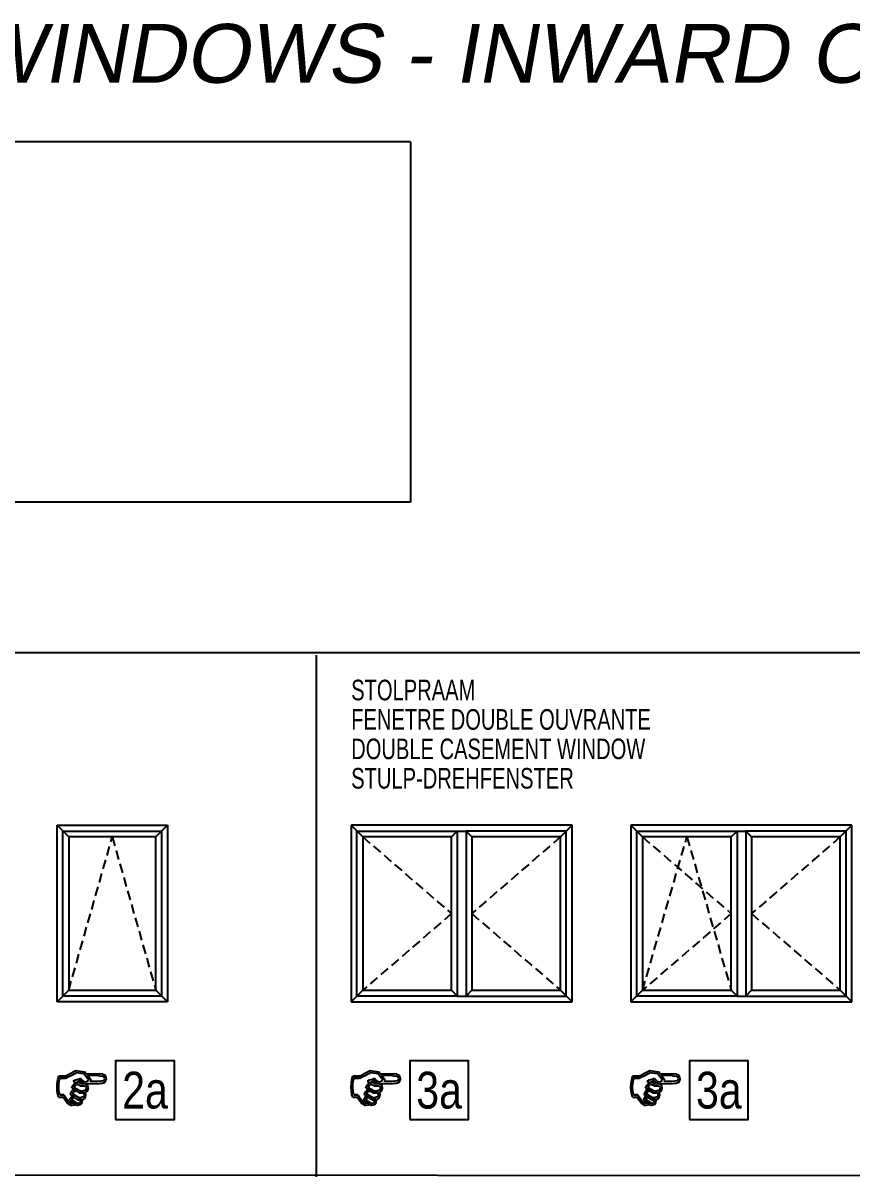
# Model space of a CAD drawing. Header units: millimetres. Extents: x -158 to 6343, y 4572 to 7765.
# Drawn here: x 1130 to 2257, y 6197 to 7765 of the extents above; entities that cross this region are included whole.
import ezdxf
from ezdxf.enums import TextEntityAlignment as Align

# ---------------------------------------------------------------- set-up
doc = ezdxf.new("R2010")
doc.units = ezdxf.units.MM
doc.header["$LTSCALE"] = 0.2
doc.linetypes.add('DASHED2', pattern=[9.525, 6.35, -3.175])
for name, color, linetype in [('RI-LAYOUT', 7, 'Continuous'), ('RI-TEXT-GENERAL-DEU', 7, 'Continuous'), ('RI-TEXT-GENERAL-ENG', 7, 'Continuous'), ('RI-TEXT-GENERAL-FRA', 7, 'Continuous'), ('RI-TEXT-GENERAL-NL', 7, 'Continuous'), ('RI-TEXT-LIBRARY', 7, 'Continuous'), ('RI-TEXT-TECHN', 7, 'Continuous')]:
    doc.layers.add(name, color=color, linetype=linetype)
doc.styles.add('T5', font='arial.ttf', dxfattribs={"oblique": 10, "height": 3.5})
doc.styles.add('T6', font='arial.ttf', dxfattribs={"width": 0.8, "height": 3.5})
doc.styles.add('T8', font='arial.ttf', dxfattribs={"width": 0.7, "height": 3.5})

# ---------------------------------------------------------------- blocks, each defined once
blk = doc.blocks.new('info-assembly-nr')
at = {"layer": 'RI-LAYOUT'}
blk.add_lwpolyline([(0, 0), (4, 0), (4, 4), (0, 4)], close=True, dxfattribs=at)
at = {"layer": 'RI-TEXT-TECHN', "style": 'T6', "width": 0.8}
blk.add_attdef('ASSEMBLY-NR', text='', height=2.5, dxfattribs=at).set_placement((2, 2), align=Align.MIDDLE_CENTER)
blk = doc.blocks.new('info-text-ARCH-1')
at = {"layer": 'RI-TEXT-GENERAL-DEU', "style": 'T8', "width": 0.7}
blk.add_attdef('DEU', (2.5, 1.191), '', height=1.75, dxfattribs=at)
at = {"layer": 'RI-TEXT-GENERAL-ENG', "style": 'T8', "width": 0.7}
blk.add_attdef('ENG', (2.5, 3.691), '', height=1.75, dxfattribs=at)
at = {"layer": 'RI-TEXT-GENERAL-FRA', "style": 'T8', "width": 0.7}
blk.add_attdef('FRA', (2.5, 6.191), '', height=1.75, dxfattribs=at)
at = {"layer": 'RI-TEXT-GENERAL-NL', "style": 'T8', "width": 0.7}
blk.add_attdef('NED', (2.5, 8.691), '', height=1.75, dxfattribs=at)
blk = doc.blocks.new('icon-see-page')
at = {"layer": 'RI-LAYOUT'}
h = blk.add_hatch(color=256, dxfattribs=at)
h.paths.add_polyline_path([(1.874, 2.589), (2.148, 2.226), (2.018, 2.133), (1.972, 2.127), (1.845, 2.167), (1.719, 2.286), (1.671, 2.352), (1.532, 2.264), (1.389, 2.224), (1.338, 2.221), (1.307, 2.223), (1.311, 2.1), (1.352, 2.094), (1.499, 2.119), (1.639, 2.192), (1.654, 2.203), (1.785, 2.079), (1.848, 2.039), (2.035, 2.009), (2.099, 2.029), (2.734, 2.039), (2.906, 2.054), (3.033, 2.101), (3.043, 2.107), (3.14, 2.251), (3.146, 2.309), (3.093, 2.488), (3.047, 2.529), (2.936, 2.571), (2.77, 2.591), (2.701, 2.592), (1.98, 2.614), (1.908, 2.71), (1.421, 2.774), (1.267, 2.706), (1.121, 2.632), (0.984, 2.554), (0.855, 2.47), (0.824, 2.448), (0.446, 2.448), (0.393, 2.249), (0.362, 2.042), (0.352, 1.839), (0.363, 1.632), (0.396, 1.423), (0.437, 1.264), (0.689, 1.264), (0.808, 1.093), (0.926, 0.955), (1.041, 0.851), (1.085, 0.82), (1.191, 0.807), (1.335, 0.832), (1.399, 0.857), (1.277, 0.938), (1.161, 0.921), (1.099, 0.931), (0.978, 1.047), (0.866, 1.185), (0.762, 1.347), (0.735, 1.395), (0.497, 1.395), (0.458, 1.608), (0.442, 1.817), (0.442, 1.855), (0.454, 2.064), (0.491, 2.274), (0.504, 2.324), (0.825, 2.324), (1.02, 2.434), (1.181, 2.523), (1.31, 2.591), (1.407, 2.636), (1.426, 2.645)])
h.paths.add_polyline_path([(2.069, 2.491), (2.715, 2.468), (2.916, 2.448), (3.03, 2.387), (3.059, 2.307), (2.953, 2.201), (2.83, 2.173), (2.661, 2.163), (2.632, 2.163), (2.231, 2.16), (2.274, 2.223)], flags=16)
h.paths.add_polyline_path([(1.504, 2.11), (1.375, 2.071), (1.266, 1.955), (1.18, 1.774), (1.304, 1.698), (1.426, 1.623), (1.609, 1.506), (1.869, 1.509), (1.968, 1.529), (2.084, 1.625), (2.123, 1.789), (2.102, 1.915), (2.035, 2.009), (1.848, 2.039), (1.687, 2.037), (1.594, 2.092)], flags=17)
h.paths.add_polyline_path([(1.583, 1.966), (1.662, 1.908), (1.889, 1.908), (1.998, 1.88), (2.033, 1.792), (1.98, 1.67), (1.839, 1.628), (1.825, 1.628), (1.638, 1.63), (1.302, 1.824), (1.405, 1.959), (1.504, 1.986)], flags=16)
h.paths.add_polyline_path([(1.323, 1.583), (1.426, 1.623), (1.304, 1.698), (1.194, 1.602), (1.093, 1.418), (1.09, 1.41), (1.2, 1.34), (1.295, 1.277), (1.532, 1.125), (1.788, 1.125), (1.927, 1.202), (1.938, 1.216), (1.987, 1.405), (1.968, 1.529), (1.869, 1.509), (1.896, 1.403), (1.851, 1.284), (1.721, 1.244), (1.562, 1.249), (1.219, 1.461)], flags=17)
h.paths.add_polyline_path([(1.291, 1.273), (1.295, 1.277), (1.2, 1.34), (1.097, 1.18), (1.057, 1.072), (1.277, 0.938), (1.399, 0.857), (1.465, 0.817), (1.526, 0.812), (1.684, 0.849), (1.771, 0.959), (1.789, 1.085), (1.788, 1.125), (1.703, 1.125), (1.651, 0.972), (1.539, 0.936), (1.47, 0.938), (1.18, 1.133)], flags=17)
at = {"color": 6}
for p, q in [((0.984, 2.554), (1.121, 2.632)), ((1.121, 2.632), (1.267, 2.706)), ((1.267, 2.706), (1.421, 2.774)), ((1.31, 2.591), (1.407, 2.636)), ((1.426, 2.645), (1.407, 2.636)), ((1.421, 2.774), (1.908, 2.71)), ((1.874, 2.589), (1.426, 2.645)), ((1.98, 2.614), (1.908, 2.71)), ((1.98, 2.614), (2.701, 2.592)), ((0.352, 1.839), (0.362, 2.042)), ((0.362, 2.042), (0.393, 2.249)), ((0.393, 2.249), (0.446, 2.448)), ((0.442, 1.855), (0.454, 2.064)), ((0.446, 2.448), (0.446, 2.448)), ((0.446, 2.448), (0.824, 2.448)), ((0.824, 2.448), (0.446, 2.448)), ((0.824, 2.448), (0.446, 2.448)), ((0.454, 2.064), (0.491, 2.274)), ((0.504, 2.324), (0.491, 2.274)), ((0.825, 2.324), (0.504, 2.324)), ((0.855, 2.47), (0.824, 2.448)), ((1.02, 2.434), (0.825, 2.324)), ((0.855, 2.47), (0.984, 2.554)), ((1.02, 2.434), (1.181, 2.523)), ((1.181, 2.523), (1.31, 2.591)), ((1.266, 1.955), (1.375, 2.071)), ((1.307, 2.223), (1.338, 2.221)), ((1.311, 2.1), (1.307, 2.223)), ((1.311, 2.1), (1.352, 2.094)), ((1.389, 2.224), (1.338, 2.221)), ((1.352, 2.094), (1.499, 2.119)), ((1.375, 2.071), (1.504, 2.11)), ((1.532, 2.264), (1.389, 2.224)), ((1.504, 1.986), (1.405, 1.959)), ((1.639, 2.192), (1.499, 2.119)), ((1.504, 2.11), (1.594, 2.092)), ((1.504, 1.986), (1.583, 1.966)), ((1.532, 2.264), (1.671, 2.352)), ((1.662, 1.908), (1.583, 1.966)), ((1.687, 2.037), (1.594, 2.092)), ((1.654, 2.203), (1.639, 2.192)), ((1.785, 2.079), (1.654, 2.203)), ((1.671, 2.352), (1.719, 2.286)), ((1.687, 2.037), (1.848, 2.039)), ((1.845, 2.167), (1.719, 2.286)), ((1.848, 2.039), (1.785, 2.079)), ((1.845, 2.167), (1.972, 2.127)), ((1.848, 2.039), (2.035, 2.009)), ((2.148, 2.226), (1.874, 2.589)), ((2.018, 2.133), (1.972, 2.127)), ((2.018, 2.133), (2.148, 2.226)), ((2.099, 2.029), (2.035, 2.009)), ((2.102, 1.915), (2.035, 2.009)), ((2.274, 2.223), (2.069, 2.491)), ((2.715, 2.468), (2.069, 2.491)), ((2.099, 2.029), (2.734, 2.039)), ((2.274, 2.223), (2.231, 2.16)), ((2.632, 2.163), (2.231, 2.16)), ((2.661, 2.163), (2.632, 2.163)), ((2.83, 2.173), (2.661, 2.163)), ((2.701, 2.592), (2.77, 2.591)), ((2.715, 2.468), (2.916, 2.448)), ((2.734, 2.039), (2.906, 2.054)), ((2.936, 2.571), (2.77, 2.591)), ((2.953, 2.201), (2.83, 2.173)), ((2.906, 2.054), (3.033, 2.101)), ((2.916, 2.448), (3.03, 2.387)), ((2.936, 2.571), (3.047, 2.529)), ((2.953, 2.201), (3.059, 2.307)), ((3.059, 2.307), (3.03, 2.387)), ((3.043, 2.107), (3.033, 2.101)), ((3.043, 2.107), (3.14, 2.251)), ((3.093, 2.488), (3.047, 2.529)), ((3.146, 2.309), (3.093, 2.488)), ((3.14, 2.251), (3.146, 2.309)), ((0.363, 1.632), (0.352, 1.839)), ((0.396, 1.423), (0.363, 1.632)), ((0.437, 1.264), (0.396, 1.423)), ((0.442, 1.817), (0.442, 1.855)), ((0.458, 1.608), (0.442, 1.817)), ((0.497, 1.395), (0.458, 1.608)), ((0.735, 1.395), (0.497, 1.395)), ((0.497, 1.395), (0.735, 1.395)), ((0.497, 1.395), (0.735, 1.395)), ((0.735, 1.395), (0.762, 1.347)), ((0.735, 1.395), (0.735, 1.395)), ((0.866, 1.185), (0.762, 1.347)), ((1.093, 1.418), (1.09, 1.41)), ((1.09, 1.41), (1.2, 1.34)), ((1.093, 1.418), (1.194, 1.602)), ((1.097, 1.18), (1.2, 1.34)), ((1.18, 1.774), (1.266, 1.955)), ((1.18, 1.774), (1.304, 1.698)), ((1.194, 1.602), (1.304, 1.698)), ((1.2, 1.34), (1.295, 1.277)), ((1.2, 1.34), (1.295, 1.277)), ((1.323, 1.583), (1.219, 1.461)), ((1.562, 1.249), (1.219, 1.461)), ((1.302, 1.824), (1.405, 1.959)), ((1.638, 1.63), (1.302, 1.824)), ((1.426, 1.623), (1.304, 1.698)), ((1.304, 1.698), (1.426, 1.623)), ((1.323, 1.583), (1.426, 1.623)), ((1.426, 1.623), (1.609, 1.506)), ((1.609, 1.506), (1.869, 1.509)), ((1.638, 1.63), (1.825, 1.628)), ((1.662, 1.908), (1.889, 1.908)), ((1.839, 1.628), (1.825, 1.628)), ((1.98, 1.67), (1.839, 1.628)), ((1.896, 1.403), (1.851, 1.284)), ((1.968, 1.529), (1.869, 1.509)), ((1.968, 1.529), (1.869, 1.509)), ((1.896, 1.403), (1.869, 1.509)), ((1.889, 1.908), (1.998, 1.88)), ((1.938, 1.216), (1.987, 1.405)), ((1.968, 1.529), (2.084, 1.625)), ((1.987, 1.405), (1.968, 1.529)), ((1.98, 1.67), (2.033, 1.792)), ((1.998, 1.88), (2.033, 1.792)), ((2.084, 1.625), (2.123, 1.789)), ((2.123, 1.789), (2.102, 1.915)), ((0.437, 1.264), (0.689, 1.264)), ((0.808, 1.093), (0.689, 1.264)), ((0.926, 0.955), (0.808, 1.093)), ((0.978, 1.047), (0.866, 1.185)), ((1.041, 0.851), (0.926, 0.955)), ((1.099, 0.931), (0.978, 1.047)), ((1.085, 0.82), (1.041, 0.851)), ((1.057, 1.072), (1.097, 1.18)), ((1.057, 1.072), (1.277, 0.938)), ((1.085, 0.82), (1.191, 0.807)), ((1.099, 0.931), (1.161, 0.921)), ((1.161, 0.921), (1.277, 0.938)), ((1.18, 1.133), (1.291, 1.273)), ((1.47, 0.938), (1.18, 1.133)), ((1.191, 0.807), (1.335, 0.832)), ((1.277, 0.938), (1.399, 0.857)), ((1.295, 1.277), (1.291, 1.273)), ((1.532, 1.125), (1.295, 1.277)), ((1.335, 0.832), (1.399, 0.857)), ((1.465, 0.817), (1.399, 0.857)), ((1.465, 0.817), (1.526, 0.812)), ((1.47, 0.938), (1.539, 0.936)), ((1.526, 0.812), (1.684, 0.849)), ((1.788, 1.125), (1.532, 1.125)), ((1.532, 1.125), (1.703, 1.125)), ((1.788, 1.125), (1.532, 1.125)), ((1.539, 0.936), (1.651, 0.972)), ((1.562, 1.249), (1.721, 1.244)), ((1.651, 0.972), (1.703, 1.125)), ((1.684, 0.849), (1.771, 0.959)), ((1.703, 1.125), (1.788, 1.125)), ((1.788, 1.125), (1.703, 1.125)), ((1.851, 1.284), (1.721, 1.244)), ((1.771, 0.959), (1.789, 1.085)), ((1.927, 1.202), (1.788, 1.125)), ((1.789, 1.085), (1.788, 1.125)), ((1.938, 1.216), (1.927, 1.202))]:
    blk.add_line(p, q, dxfattribs=at)

msp = doc.modelspace()

# ---------------------------------------------------------------- linework, layer by layer
at = {"layer": 'RI-LAYOUT'}
for p, q in [((1656.75, 7603.71), (-152.93, 7603.71)), ((1656.75, 7603.71), (1656.75, 7113.76)), ((1656.75, 7113.76), (-152.93, 7113.76)), ((4585.42, 6909.27), (-152.93, 6909.27)), ((1528.7, 6196.61), (1528.7, 6906.07)), ((1175.95, 6674.61), (1191.76, 6658.79)), ((1175.95, 6674.61), (1325.95, 6674.61)), ((1175.95, 6434.61), (1175.95, 6674.61)), ((1183.86, 6442.5), (1183.86, 6666.7)), ((1183.86, 6666.7), (1318.05, 6666.7)), ((1310.15, 6658.79), (1325.95, 6674.61)), ((1318.05, 6666.7), (1318.05, 6442.5)), ((1325.95, 6674.61), (1325.95, 6434.61)), ((1575.91, 6674.61), (1591.72, 6658.8)), ((1876.41, 6674.61), (1575.91, 6674.61)), ((1575.91, 6674.61), (1575.91, 6434.61)), ((1583.82, 6666.71), (1720.23, 6666.71)), ((1583.82, 6442.5), (1583.82, 6666.71)), ((1720.23, 6666.71), (1712.33, 6658.8)), ((1720.23, 6666.71), (1720.23, 6442.5)), ((1720.23, 6666.71), (1732.09, 6666.71)), ((1732.09, 6666.7), (1732.09, 6442.5)), ((1732.09, 6666.7), (1739.99, 6658.8)), ((1868.5, 6666.7), (1732.09, 6666.7)), ((1876.41, 6674.61), (1860.6, 6658.8)), ((1868.5, 6442.5), (1868.5, 6666.7)), ((1876.41, 6434.61), (1876.41, 6674.61)), ((1956.41, 6674.61), (1972.22, 6658.8)), ((2256.9, 6674.61), (1956.41, 6674.61)), ((1956.41, 6674.61), (1956.41, 6434.61)), ((1964.31, 6666.71), (2100.73, 6666.71)), ((1964.31, 6442.5), (1964.31, 6666.71)), ((2100.73, 6666.71), (2092.82, 6658.8)), ((2100.73, 6666.71), (2100.73, 6442.5)), ((2100.73, 6666.71), (2112.58, 6666.71)), ((2112.58, 6666.7), (2112.58, 6442.5)), ((2112.58, 6666.7), (2120.49, 6658.8)), ((2249, 6666.7), (2112.58, 6666.7)), ((2256.9, 6674.61), (2241.1, 6658.8)), ((2249, 6442.5), (2249, 6666.7)), ((2256.9, 6434.61), (2256.9, 6674.61)), ((1191.76, 6658.79), (1191.76, 6450.41)), ((1310.15, 6658.79), (1191.76, 6658.79)), ((1310.15, 6450.41), (1310.15, 6658.79)), ((1591.72, 6658.8), (1591.72, 6450.41)), ((1712.33, 6658.8), (1591.72, 6658.8)), ((1712.33, 6450.41), (1712.33, 6658.8)), ((1739.99, 6658.8), (1739.99, 6450.41)), ((1860.6, 6658.8), (1739.99, 6658.8)), ((1860.6, 6450.41), (1860.6, 6658.8)), ((1972.22, 6658.8), (1972.22, 6450.41)), ((2092.82, 6658.8), (1972.22, 6658.8)), ((2092.82, 6450.41), (2092.82, 6658.8)), ((2120.49, 6658.8), (2120.49, 6450.41)), ((2241.1, 6658.8), (2120.49, 6658.8)), ((2241.1, 6450.41), (2241.1, 6658.8)), ((1175.95, 6434.61), (1191.76, 6450.41)), ((1191.76, 6450.41), (1310.15, 6450.41)), ((1310.15, 6450.41), (1325.95, 6434.61)), ((1575.91, 6434.61), (1591.72, 6450.41)), ((1591.72, 6450.41), (1712.33, 6450.41)), ((1712.33, 6450.41), (1720.23, 6442.5)), ((1739.99, 6450.41), (1732.09, 6442.5)), ((1739.99, 6450.41), (1860.6, 6450.41)), ((1876.41, 6434.61), (1860.6, 6450.41)), ((1956.41, 6434.61), (1972.22, 6450.41)), ((1972.22, 6450.41), (2092.82, 6450.41)), ((2092.82, 6450.41), (2100.73, 6442.5)), ((2120.49, 6450.41), (2112.58, 6442.5)), ((2120.49, 6450.41), (2241.1, 6450.41)), ((2256.9, 6434.61), (2241.1, 6450.41)), ((1325.95, 6434.61), (1175.95, 6434.61)), ((1318.05, 6442.5), (1183.86, 6442.5)), ((1575.91, 6434.61), (1876.41, 6434.61)), ((1720.23, 6442.5), (1583.82, 6442.5)), ((1720.23, 6442.5), (1732.09, 6442.5)), ((1732.09, 6442.5), (1868.5, 6442.5)), ((1956.41, 6434.61), (2256.9, 6434.61)), ((2100.73, 6442.5), (1964.31, 6442.5)), ((2100.73, 6442.5), (2112.58, 6442.5)), ((2112.58, 6442.5), (2249, 6442.5)), ((4585.42, 6196.61), (-152.93, 6199.82))]:
    msp.add_line(p, q, dxfattribs=at)
at = {"layer": 'RI-LAYOUT', "linetype": 'DASHED2', "ltscale": 10}
for p, q in [((1191.76, 6450.41), (1250.95, 6658.79)), ((1250.95, 6658.79), (1310.15, 6450.41)), ((1591.72, 6658.8), (1712.33, 6554.6)), ((1860.6, 6658.8), (1739.99, 6554.6)), ((1972.22, 6658.8), (2092.82, 6554.6)), ((1972.22, 6450.41), (2032.52, 6658.8)), ((2032.52, 6658.8), (2092.82, 6450.41)), ((2241.1, 6658.8), (2120.49, 6554.6)), ((1712.33, 6554.6), (1591.72, 6450.41)), ((1739.99, 6554.6), (1860.6, 6450.41)), ((2092.82, 6554.6), (1972.22, 6450.41)), ((2120.49, 6554.6), (2241.1, 6450.41))]:
    msp.add_line(p, q, dxfattribs=at)

# ---------------------------------------------------------------- block references
ref = msp.add_blockref('info-text-ARCH-1', (1535.91, 6705.48), dxfattribs=dict(xscale=16, yscale=16, zscale=80))
ref.add_attrib('NED', 'STOLPRAAM', (1575.91, 6844.54), dxfattribs={"layer": 'RI-TEXT-GENERAL-NL', "height": 28, "style": 'T8', "width": 0.7})
ref.add_attrib('FRA', 'FENETRE DOUBLE OUVRANTE', (1575.91, 6804.54), dxfattribs={"layer": 'RI-TEXT-GENERAL-FRA', "height": 28, "style": 'T8', "width": 0.7})
ref.add_attrib('ENG', 'DOUBLE CASEMENT WINDOW', (1575.91, 6764.54), dxfattribs={"layer": 'RI-TEXT-GENERAL-ENG', "height": 28, "style": 'T8', "width": 0.7})
ref.add_attrib('DEU', 'STULP-DREHFENSTER', (1575.91, 6724.54), dxfattribs={"layer": 'RI-TEXT-GENERAL-DEU', "height": 28, "style": 'T8', "width": 0.7})
at = {"xscale": 20, "yscale": 20, "zscale": 0.8}
for p, values in [((1255.51, 6274.61), {'ASSEMBLY-NR': '2a'}), ((1655.47, 6274.61), {'ASSEMBLY-NR': '3a'}), ((2035.96, 6274.61), {'ASSEMBLY-NR': '3a'})]:
    msp.add_blockref('info-assembly-nr', p, dxfattribs=at).add_auto_attribs(values)
at = {"xscale": 24, "yscale": 24, "zscale": 0.8}
for p in [(1167.51, 6274.61), (1567.47, 6274.61), (1947.96, 6274.61)]:
    msp.add_blockref('icon-see-page', p, dxfattribs=at)

# ---------------------------------------------------------------- texts
at = {"layer": 'RI-TEXT-LIBRARY', "style": 'T5', "oblique": 10}
msp.add_text('SLIMLINE 38 CLASSIC WINDOWS - INWARD OPENING', height=80, dxfattribs=at).set_placement((-152.93, 7660.02), align=Align.BOTTOM_LEFT)

doc.saveas('drawing.dxf')
